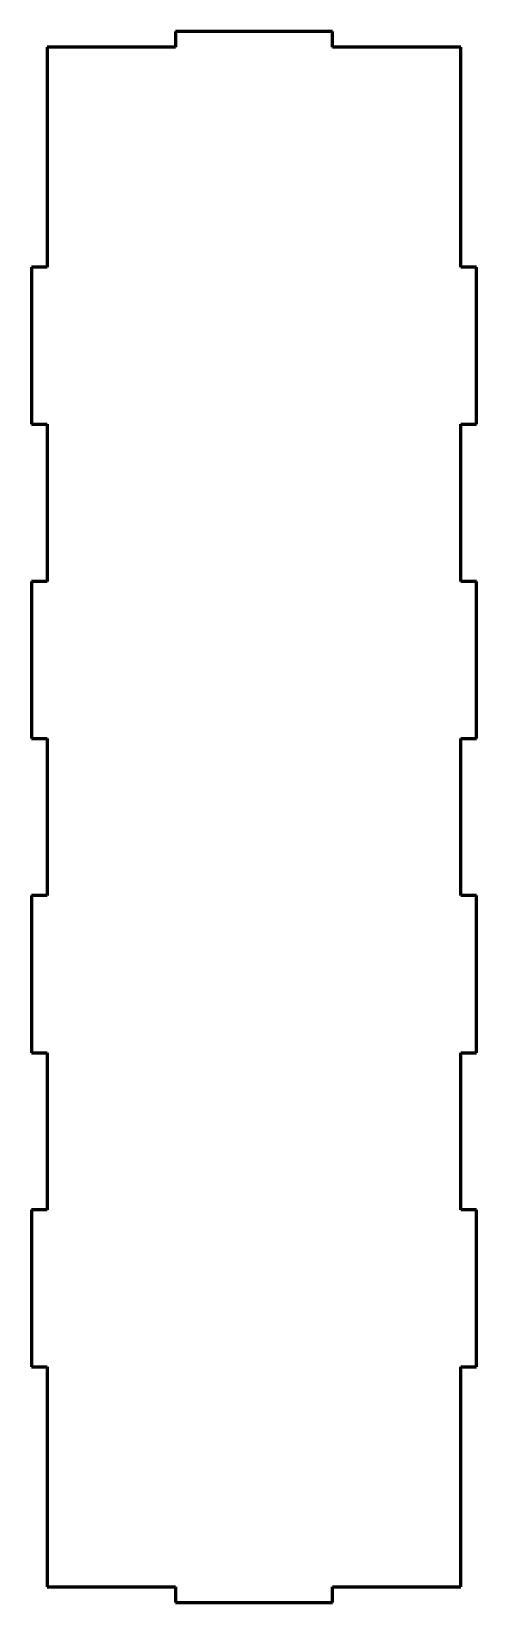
# Model space of a CAD drawing. Header units: millimetres. Extents: x 70 to 155, y 11 to 311.
import ezdxf

# ---------------------------------------------------------------- set-up
doc = ezdxf.new("R2010")
doc.units = ezdxf.units.MM
doc.linetypes.add('K5LT_BASIC', pattern=[0])
doc.layers.add('Системный слой (1)', color=251, linetype='Continuous', true_color=0x6c6c6c)

msp = doc.modelspace()

# ---------------------------------------------------------------- linework, layer by layer
at = {"layer": 'Системный слой (1)', "color": 150, "linetype": 'K5LT_BASIC', "lineweight": 60, "true_color": 0x0080ff}
for p, q in [((127.81, 310.63), (97.81, 310.63)), ((97.81, 310.63), (97.81, 307.63)), ((127.81, 307.63), (127.81, 310.63)), ((73.31, 307.63), (73.31, 265.63)), ((97.81, 307.63), (73.31, 307.63)), ((152.31, 307.63), (127.81, 307.63)), ((152.31, 265.63), (152.31, 307.63)), ((73.31, 265.63), (70.31, 265.63)), ((70.31, 265.63), (70.31, 235.63)), ((155.31, 265.63), (152.31, 265.63)), ((155.31, 235.63), (155.31, 265.63)), ((70.31, 235.63), (73.31, 235.63)), ((73.31, 235.63), (73.31, 205.63)), ((152.31, 205.63), (152.31, 235.63)), ((152.31, 235.63), (155.31, 235.63)), ((73.31, 205.63), (70.31, 205.63)), ((70.31, 205.63), (70.31, 175.63)), ((155.31, 205.63), (152.31, 205.63)), ((155.31, 175.63), (155.31, 205.63)), ((70.31, 175.63), (73.31, 175.63)), ((73.31, 175.63), (73.31, 145.63)), ((152.31, 175.63), (155.31, 175.63)), ((152.31, 145.63), (152.31, 175.63)), ((73.31, 145.63), (70.31, 145.63)), ((70.31, 145.63), (70.31, 115.63)), ((155.31, 145.63), (152.31, 145.63)), ((155.31, 115.63), (155.31, 145.63)), ((70.31, 115.63), (73.31, 115.63)), ((73.31, 115.63), (73.31, 85.63)), ((152.31, 115.63), (155.31, 115.63)), ((152.31, 85.63), (152.31, 115.63)), ((73.31, 85.63), (70.31, 85.63)), ((70.31, 85.63), (70.31, 55.63)), ((155.31, 85.63), (152.31, 85.63)), ((155.31, 55.63), (155.31, 85.63)), ((70.31, 55.63), (73.31, 55.63)), ((73.31, 55.63), (73.31, 13.63)), ((152.31, 13.63), (152.31, 55.63)), ((152.31, 55.63), (155.31, 55.63)), ((73.31, 13.63), (97.81, 13.63)), ((97.81, 13.63), (97.81, 10.63)), ((127.81, 10.63), (127.81, 13.63)), ((127.81, 13.63), (152.31, 13.63)), ((97.81, 10.63), (127.81, 10.63))]:
    msp.add_line(p, q, dxfattribs=at)

doc.saveas('drawing.dxf')
